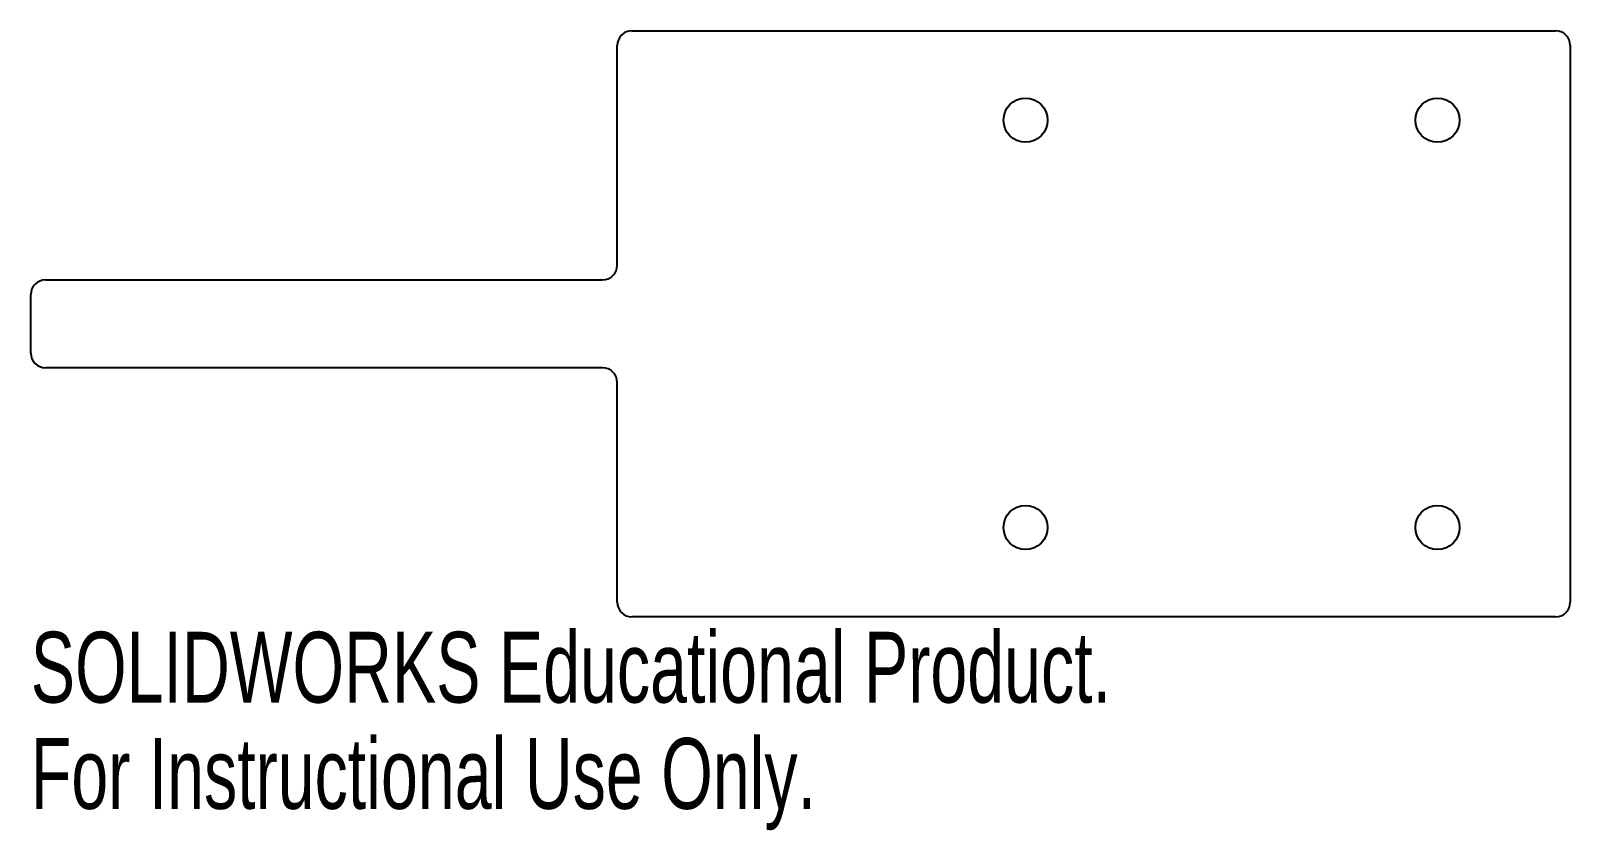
# Model space of a CAD drawing. Header units: millimetres. Extents: x -40 to 65, y -35 to 20.
import ezdxf

# ---------------------------------------------------------------- set-up
doc = ezdxf.new("R2010")
doc.units = ezdxf.units.MM
doc.styles.add('SLDTEXTSTYLE0', font='TXT', dxfattribs={"width": 0.7})

msp = doc.modelspace()

# ---------------------------------------------------------------- linework, layer by layer
at = {"color": 7, "linetype": 'Continuous', "lineweight": 25}
for p, q in [((1, 20), (64, 20)), ((0, 4), (0, 19)), ((65, 19), (65, -19)), ((-39, 3), (-1, 3)), ((-40, -2), (-40, 2)), ((-1, -3), (-39, -3)), ((0, -19), (0, -4)), ((64, -20), (1, -20))]:
    msp.add_line(p, q, dxfattribs=at)
for centre in [(27.85, 13.9), (55.95, 13.9), (27.85, -13.9), (55.95, -13.9)]:
    msp.add_circle(centre, 1.5, dxfattribs=at)
for centre, start, end in [((1, 19), 90, 180), ((64, 19), 0, 90), ((-1, 4), 270, 0), ((-39, 2), 90, 180), ((-39, -2), 180, 270), ((-1, -4), 0, 90), ((1, -19), 180, 270), ((64, -19), 270, 0)]:
    msp.add_arc(centre, 1, start, end, dxfattribs=at)

# ---------------------------------------------------------------- texts
at = {"color": 7, "linetype": 'Continuous', "char_height": 4.8336, "attachment_point": 1, "style": 'SLDTEXTSTYLE0'}
for s, insert in [('SOLIDWORKS Educational Product.', (-40, -21.02)), ('For Instructional Use Only.', (-40, -28.27))]:
    msp.add_mtext(s, dxfattribs=dict(at, insert=insert))

doc.saveas('drawing.dxf')
